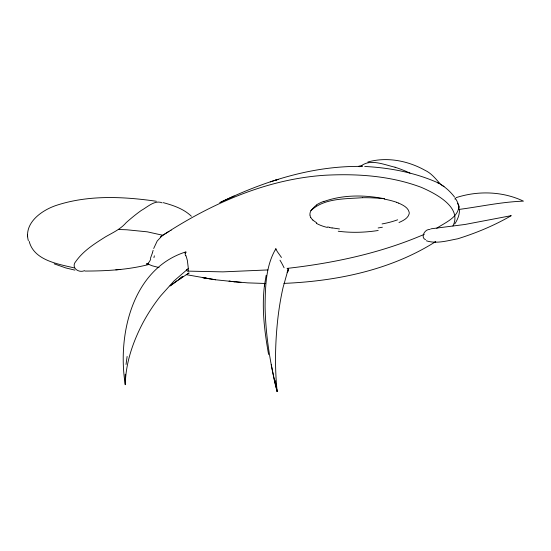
<?xml version="1.0" encoding="UTF-8"?>
<svg xmlns="http://www.w3.org/2000/svg" width="551" height="551" viewBox="0 0 551 551"><rect width="100%" height="100%" fill="white"/><g stroke="black" fill="none" stroke-linecap="round" stroke-linejoin="round"><path stroke-width="0.83" d="M459.444 209.346C459.754 214.628 457.592 219.663 454.733 223.988M125.249 374.232L125.284 384.681C117.143 335.242 132.24 268.661 185.894 251.89L185.845 252.165M125.284 384.681C125.635 363.013 132.867 342.033 142.84 322.996A144.121 115.007 -58.9 0 1 160.527 296.025L174.178 280.803L188.166 268.674M264.762 283.331C261.388 307.038 264.459 331.075 268.592 354.479M126.027 364.487L127.116 356.435M188.986 273.096L187.719 273.379M264.363 285.983L266.147 275.355M281.471 257.462L277.463 251.848A30.463 29.038 -18.4 0 1 277.008 251.104L275.844 248.783L275.638 249.892M152.434 252.744L153.123 250.326M152.317 253.178L150.354 258.605M153.688 248.508L157.2 241.021L162.4 235.491M288.269 268.971L283.09 287.395A155.623 54.377 87.2 0 0 277.89 318.182C275.156 342.495 274.646 367.111 277.139 391.465L274.825 382.614L271.244 364.679M458.735 208.987C460.595 207.114 454.423 195.254 455.057 199.221M452.922 226C462.565 207.08 435.049 193.339 421.377 187.374C390.735 175.817 357.399 173.524 324.945 175.252C265.596 179.13 209.373 204.414 160.334 236.937M275.844 248.783C265.63 265.995 265.341 286.919 265.072 306.363C265.589 335.091 270.128 363.639 277.139 391.465L275.114 380.273M360.767 166.299C370.058 158.22 384.543 164.894 395.088 167.222M84.53 270.672C78.338 273.386 70.494 267.318 75.976 261.243C83.497 250.636 94.834 243.549 105.668 236.737C112.969 232.584 120.635 229.126 126.2 222.611C131.055 218.292 136.083 214.16 141.373 210.392C147.441 207.107 154.872 199.614 162.18 202.864M179.261 278.992L182.367 276.395M176.919 280.741L170.087 285.928L182.939 276.802M283.937 283.386C336.606 281.182 390.749 270.128 435.731 241.572M434.388 242.557L435.614 241.655M162.435 235.463L169.019 231.399M179.957 278.799L178.283 279.915L188.993 273.027M170.528 230.58L171.134 230.256M436.75 228.217C444.981 222.687 458.342 217.514 458.928 206.102L457.564 203.347M221.068 202.045C265.086 180.859 313.058 165.562 362.4 166.423M219.725 202.651L234.106 196.025M424.304 234.313C380.837 253.102 333.961 263.102 287.037 268.406M398.979 222.535C402.953 220.71 407.774 218.547 409.124 214.002A6.233 5.538 -4.6 0 0 409.179 212.238C408.015 207.362 402.829 205.055 398.697 203.099M323.967 201.501C343.328 194.551 364.707 194.847 384.688 198.801A159.239 135.339 18.1 0 0 362.641 197.713M367.82 162.042C386.788 156.58 407.919 160.747 424.917 170.252C431.543 173.289 435.951 179.151 440.538 184.289C446.014 187.595 450.732 192.065 454.603 197.141M270.279 181.878L278.214 179.378L275.08 180.356M455.904 197.719C477.779 190.536 502.54 191.218 523.45 201.149C501.589 201.873 480.217 206.68 458.625 209.483M359.658 166.629L360.464 166.498M148.811 264.48C128.011 269.845 106.371 271.044 84.971 271.058M382.373 227.239L378.138 227.962M430.792 228.837L465.023 224.464L511.238 215.661C494.419 225.469 476.291 232.99 457.723 238.79C447.577 240.642 436.44 244.155 426.309 240.773M115.834 269.852L120.745 269.384M267.91 269.935L222.88 271.87L187.946 271.12M362.641 197.685C345.339 199.007 324.325 197.94 310.929 210.634L314.841 206.384A19.175 14.505 -32.1 0 1 316.439 205.254M265.141 283.469L247.757 282.877L229.023 281.196L240.945 282.408M364.721 166.464C390.198 167.766 415.764 172.704 439.064 183.304L443.996 186.575M148.55 263.812L146.903 263.667M430.083 229.533C425.028 228.575 420.034 237.474 425.551 239.713M234.857 281.795L215.586 279.77L202.782 277.656L215.586 279.77M339.512 228.968L332.129 227.887M439.057 183.331L437.838 182.939M156.353 201.26C123.651 196.597 89.324 194.84 57.456 205.013C42.551 209.614 23.431 222.645 28.335 240.656M209.463 278.744L186.204 274.632M74.488 267.965C58.144 264.025 34.052 260.499 29.196 241.4M74.902 270.121L65.851 267.951L54.177 263.839M329.594 227.37L327.611 226.909M163.289 202.658C173.324 205.365 183.779 208.87 191.383 216.261M159.032 267.572L152.393 265.844L146.786 263.605M162.745 235.263L147.337 231.84L126.964 229.795A304.786 175.645 43.5 0 0 118.747 229.567M316.735 222.886L312.81 220.104M287.608 268.358L288.042 269.391A2.273 1.529 44.4 0 1 288.145 270.155M185.983 255.554L187.354 260.409L188.352 268.537M27.571 234.843L27.584 236.806M384.612 199.193A91.376 87.526 -76.6 0 1 396.568 202.258M316.281 204.993A33.046 25.814 -32.4 0 1 323.919 201.301M309.965 215.014A8.782 6.591 -32.5 0 1 310.978 210.647M310.027 215.269A10.132 7.494 -38.7 0 0 310.11 215.73L310.289 216.488A12.873 9.753 -34 0 0 310.792 217.604M312.899 220.028A17.797 13.458 -25.5 0 1 310.805 217.597M327.301 227.432A52.724 38.88 -22.9 0 1 316.315 223.327M332.06 228.004A81.672 56.257 -17.3 0 1 329.519 227.487M378.186 230.49A103.788 67.78 -14.8 0 1 338.252 231.227M397.643 219.808A64.977 44.5 -14 0 1 382.063 223.933M396.548 202.3A58.475 55.72 -54.1 0 1 398.676 203.154M395.088 167.242A150.898 84.117 53.3 0 1 409.978 173.11M358.88 166.188A37.516 3.506 9.8 0 1 362.193 165.899M359.672 166.698A11.902 0.923 7.8 0 1 359.858 166.657M186.011 252.165A7.845 3.575 -71.8 0 1 185.432 253.329M185.646 255.857A6.612 4.711 -67.4 0 1 185.232 252.213M188.173 268.475A7.604 3.044 79.5 0 1 188.208 271.037M186.376 269.694A7.005 0.888 55.8 0 1 187.278 271.257M287.98 271.209A5.765 3.719 31.8 0 1 287.071 272.166M288.256 270.204A4.635 3.051 45.1 0 1 287.932 271.188M279.991 260.217A21.985 6.151 61.4 0 1 284.068 267.786M150.712 259.294A9.698 3.299 -70.1 0 1 146.724 264.439M153.943 257.654A46.987 7.528 -84.8 0 1 154.356 255.816"/></g></svg>
